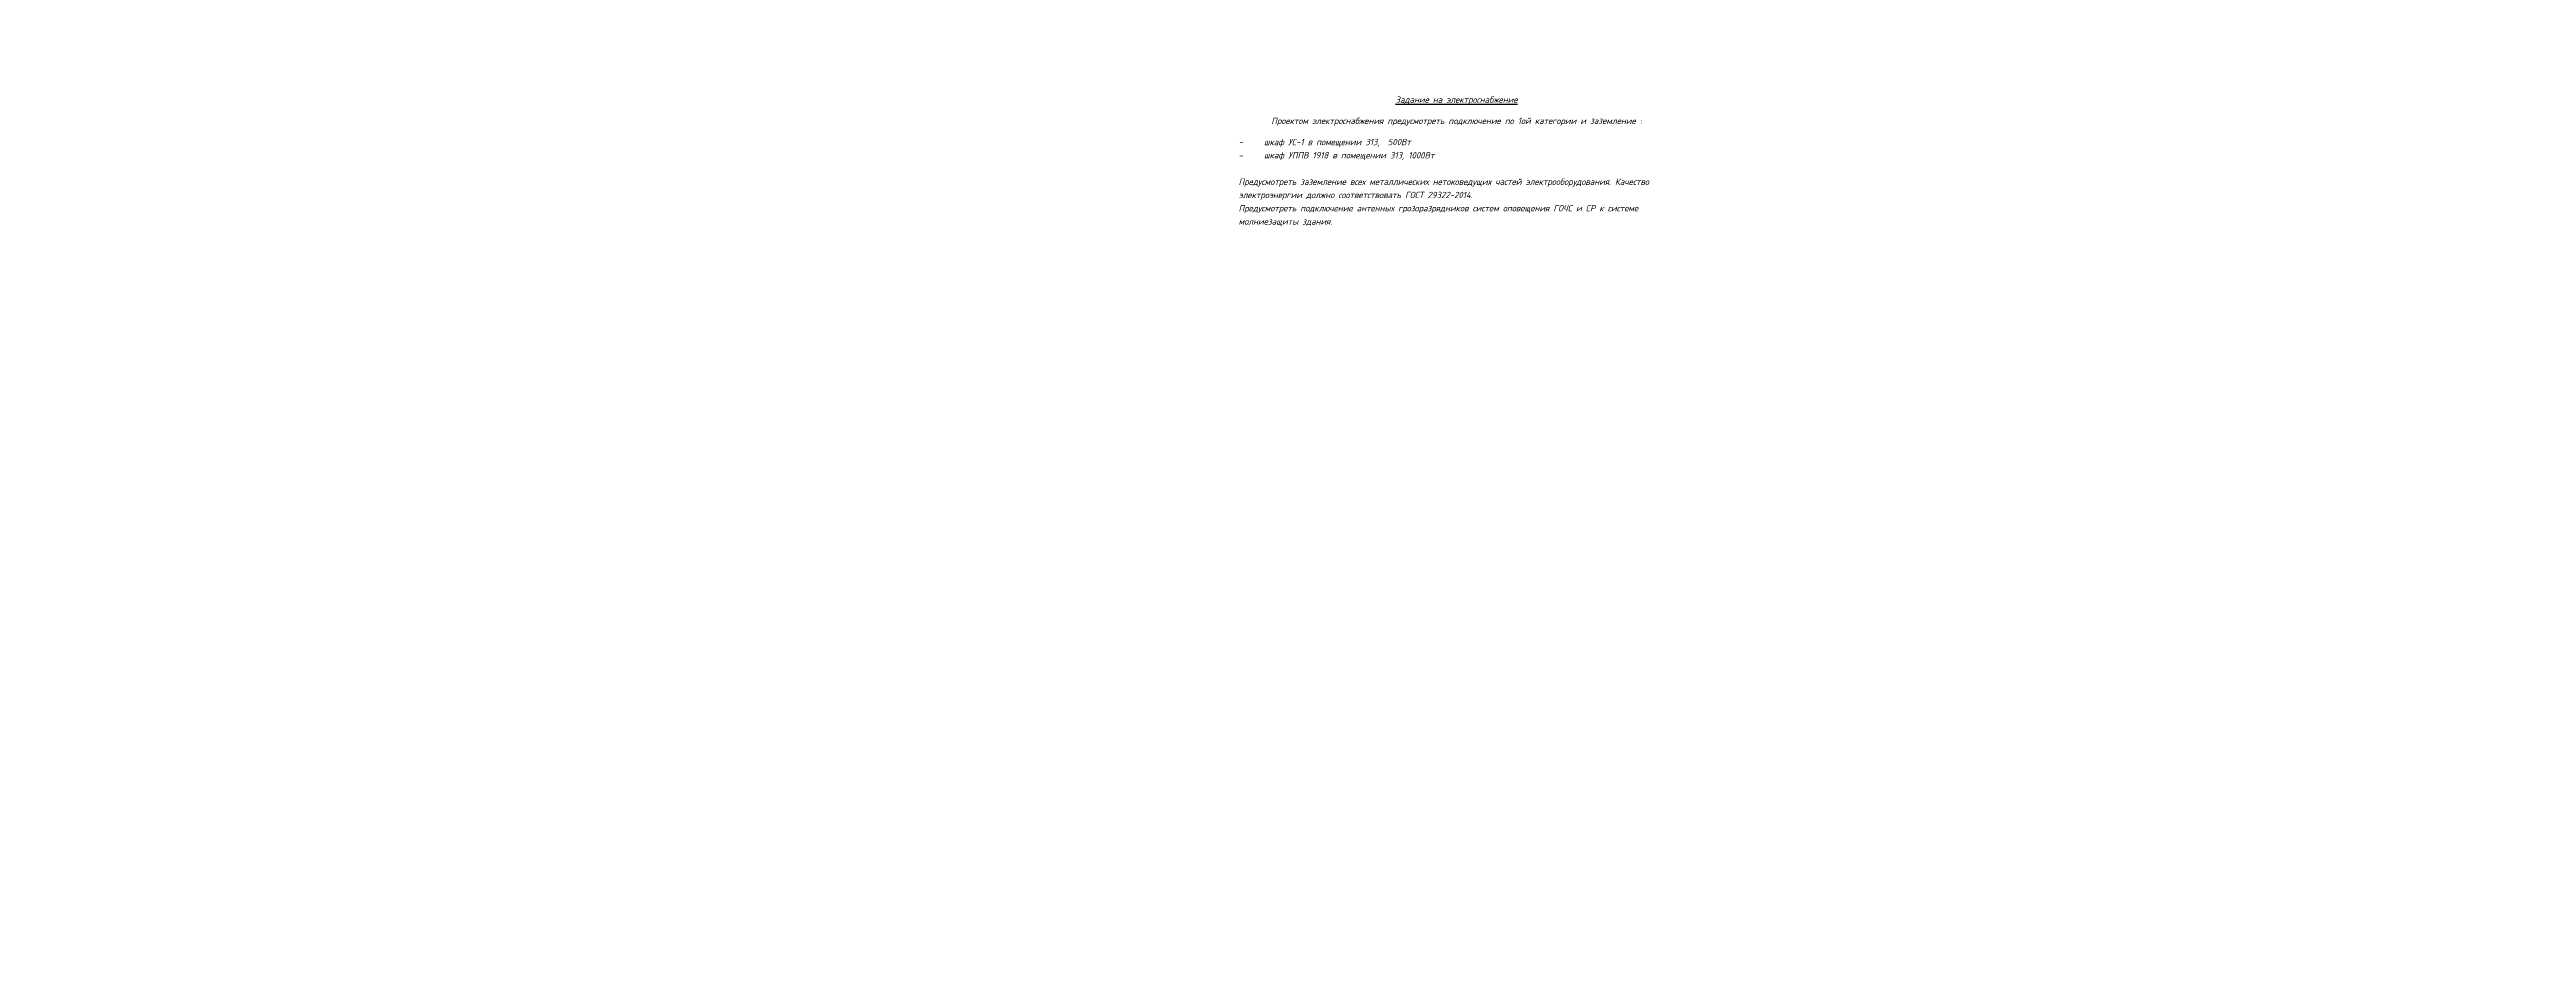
# Model space of a CAD drawing. Extents: x 69141456 to 70100388, y -33501327 to -33101377.
# Drawn here: x 69190259 to 69287712, y -33465963 to -33430276 of the extents above; entities that cross this region are included whole.
import ezdxf
from ezdxf import colors
from ezdxf.entities.mleader import LeaderData, LeaderLine
from ezdxf.math import Vec2, Vec3

# ---------------------------------------------------------------- set-up
doc = ezdxf.new("R2010")
doc.units = 0
doc.header["$LTSCALE"] = 100
doc.layers.add('ODG.T.text', color=7, linetype='Continuous')
doc.layers.add('СС. Текст', color=7, linetype='Continuous')
doc.styles.add('ISOCPEUR', font='isocpeui.ttf', dxfattribs={"height": 250})

msp = doc.modelspace()

# ---------------------------------------------------------------- texts
at = {"layer": 'ODG.T.text', "insert": (69237041.3, -33432123.7), "char_height": 250, "attachment_point": 1, "style": 'ISOCPEUR'}
msp.add_mtext_dynamic_manual_height_columns('\\pxqc;{\\LЗадание на электроснабжение\\P\\pi2,q*;}\\P\\pi0;Проектом электроснабжения предусмотреть подключение по 1ой категории и заземление :\\P\\pqc;\\P\\pr2.3625,sm1.25,qj;-^Iшкаф УС-1 в помещении 313,  500Вт\\P-^Iшкаф УППВ 1918 в помещении 313, 1000Вт\\P\\pr0,s*,qc;\\P\\pq*;Предусмотреть заземление всех металлических нетоковедущих частей электрооборудования. Качество электроэнергии должно соответствовать ГОСТ 29322-2014.\\PПредусмотреть подключение антенных грозоразрядников систем оповещения ГОЧС и СР к системе молниезащиты здания.', width=17149.606, gutter_width=175, heights=[26478.6], dxfattribs=at)

# ---------------------------------------------------------------- leaders
at = {"layer": 'СС. Текст', "lineweight": 0}
ml = msp.add_multileader_mtext('Standard', dxfattribs=at)
ml.set_content('{\\C256;ЗС4.1}', color=7, style='ISOCPEUR')
ml.set_leader_properties(color=256)
ml.build(insert=Vec2(0, 0))
ml.multileader.update_dxf_attribs({"text_left_attachment_type": 6, "text_right_attachment_type": 6, "dogleg_length": 0.1, "arrow_head_size": 0, "scale": 100})
ctx = ml.context
ctx.base_point, ctx.scale, ctx.char_height, ctx.arrow_head_size, ctx.landing_gap_size, ctx.plane_origin = Vec3(69327704.1, -33430576.6), 100, 250, 0, 0, Vec3(69326674.5, -33430995.1)
ctx.left_attachment, ctx.right_attachment, ctx.text_align_type = 6, 6, 1
notes = []
notes.append((ctx, [(1, (1, 1, 0), (69328544.8, -33430576.6), (-1, 0), 10, [(0, [(69328867, -33431126)], 0, [])])]))
ctx.mtext.insert, ctx.mtext.width, ctx.mtext.defined_height, ctx.mtext.alignment, ctx.mtext.flow_direction = Vec3(69328119.5, -33430276.6), 2756.185, 416.7, 2, 5
ml = msp.add_multileader_mtext('Standard', dxfattribs=at)
ml.set_content('ЗС3.3', color=7, style='ISOCPEUR')
ml.set_leader_properties(color=256)
ml.build(insert=Vec2(0, 0))
ml.multileader.update_dxf_attribs({"text_left_attachment_type": 6, "text_right_attachment_type": 6, "dogleg_length": 0.1, "arrow_head_size": 0, "scale": 100})
ctx = ml.context
ctx.base_point, ctx.scale, ctx.char_height, ctx.arrow_head_size, ctx.landing_gap_size, ctx.plane_origin = Vec3(69335505.9, -33437711.5), 100, 250, 0, 0, Vec3(69334398.5, -33438130)
ctx.left_attachment, ctx.right_attachment, ctx.text_align_type = 6, 6, 1
notes.append((ctx, [(0, (1, 1, 0), (69335495.9, -33437711.5), (1, 0), 10, [(0, [(69334624.7, -33436995.2)], 0, [])])]))
ctx.mtext.insert, ctx.mtext.width, ctx.mtext.defined_height, ctx.mtext.alignment, ctx.mtext.flow_direction = Vec3(69335928.5, -33437411.5), 2756.185, 416.7, 2, 5
ml = msp.add_multileader_mtext('Standard', dxfattribs=at)
ml.set_content('ЗС3.1', color=7, style='ISOCPEUR')
ml.set_leader_properties(color=256)
ml.build(insert=Vec2(0, 0))
ml.multileader.update_dxf_attribs({"text_left_attachment_type": 6, "text_right_attachment_type": 6, "dogleg_length": 0.1, "arrow_head_size": 0, "scale": 100})
ctx = ml.context
ctx.base_point, ctx.scale, ctx.char_height, ctx.arrow_head_size, ctx.landing_gap_size, ctx.plane_origin = Vec3(69301114.2, -33437527), 100, 250, 0, 0, Vec3(69300058.8, -33437945.5)
ctx.left_attachment, ctx.right_attachment, ctx.text_align_type = 6, 6, 1
notes.append((ctx, [(1, (1, 1, 0), (69301929.2, -33437527), (-1, 0), 10, [(0, [(69302251.3, -33438076.4)], 0, [])])]))
ctx.mtext.insert, ctx.mtext.width, ctx.mtext.defined_height, ctx.mtext.alignment, ctx.mtext.flow_direction = Vec3(69301516.7, -33437227), 2756.185, 416.7, 2, 5
ml = msp.add_multileader_mtext('Standard', dxfattribs=at)
ml.set_content('ЗС3.2', color=7, style='ISOCPEUR')
ml.set_leader_properties(color=256)
ml.build(insert=Vec2(0, 0))
ml.multileader.update_dxf_attribs({"text_left_attachment_type": 6, "text_right_attachment_type": 6, "dogleg_length": 0.1, "arrow_head_size": 0, "scale": 100})
ctx = ml.context
ctx.base_point, ctx.scale, ctx.char_height, ctx.arrow_head_size, ctx.landing_gap_size, ctx.plane_origin = Vec3(69339425.2, -33437527), 100, 250, 0, 0, Vec3(69338410.3, -33437945.5)
ctx.left_attachment, ctx.right_attachment, ctx.text_align_type = 6, 6, 1
notes.append((ctx, [(1, (1, 1, 0), (69340280.7, -33437527), (-1, 0), 10, [(0, [(69340602.9, -33438076.4)], 0, [])])]))
ctx.mtext.insert, ctx.mtext.width, ctx.mtext.defined_height, ctx.mtext.alignment, ctx.mtext.flow_direction = Vec3(69339848, -33437227), 2756.185, 416.7, 2, 5
ml = msp.add_multileader_mtext('Standard', dxfattribs=at)
ml.set_content('ЗС2.3', color=7, style='ISOCPEUR')
ml.set_leader_properties(color=256)
ml.build(insert=Vec2(0, 0))
ml.multileader.update_dxf_attribs({"text_left_attachment_type": 6, "text_right_attachment_type": 6, "dogleg_length": 0.1, "arrow_head_size": 0, "scale": 100})
ctx = ml.context
ctx.base_point, ctx.scale, ctx.char_height, ctx.arrow_head_size, ctx.landing_gap_size, ctx.plane_origin = Vec3(69302494, -33446771.1), 100, 250, 0, 0, Vec3(69301478.9, -33447189.6)
ctx.left_attachment, ctx.right_attachment, ctx.text_align_type = 6, 6, 1
notes.append((ctx, [(1, (1, 1, 0), (69303349.3, -33446771.1), (-1, 0), 10, [(0, [(69304283.6, -33446543.9)], 0, [])])]))
ctx.mtext.insert, ctx.mtext.width, ctx.mtext.defined_height, ctx.mtext.alignment, ctx.mtext.flow_direction = Vec3(69302916.6, -33446471.1), 2756.185, 416.7, 2, 5
ml = msp.add_multileader_mtext('Standard', dxfattribs=at)
ml.set_content('ЗС2.6', color=7, style='ISOCPEUR')
ml.set_leader_properties(color=256)
ml.build(insert=Vec2(0, 0))
ml.multileader.update_dxf_attribs({"text_left_attachment_type": 6, "text_right_attachment_type": 6, "dogleg_length": 0.1, "arrow_head_size": 0, "scale": 100})
ctx = ml.context
ctx.base_point, ctx.scale, ctx.char_height, ctx.arrow_head_size, ctx.landing_gap_size, ctx.plane_origin = Vec3(69333493.7, -33447273.4), 100, 250, 0, 0, Vec3(69332464.1, -33447691.9)
ctx.left_attachment, ctx.right_attachment, ctx.text_align_type = 6, 6, 1
notes.append((ctx, [(1, (1, 1, 0), (69334334.4, -33447273.4), (-1, 0), 10, [(0, [(69334624.7, -33446397.7)], 0, [])])]))
ctx.mtext.insert, ctx.mtext.width, ctx.mtext.defined_height, ctx.mtext.alignment, ctx.mtext.flow_direction = Vec3(69333909.1, -33446973.4), 2756.185, 416.7, 2, 5
ml = msp.add_multileader_mtext('Standard', dxfattribs=at)
ml.set_content('ЗС2.2', color=7, style='ISOCPEUR')
ml.set_leader_properties(color=256)
ml.build(insert=Vec2(0, 0))
ml.multileader.update_dxf_attribs({"text_left_attachment_type": 6, "text_right_attachment_type": 6, "dogleg_length": 0.1, "arrow_head_size": 0, "scale": 100})
ctx = ml.context
ctx.base_point, ctx.scale, ctx.char_height, ctx.arrow_head_size, ctx.landing_gap_size, ctx.plane_origin = Vec3(69302493.8, -33447425.8), 100, 250, 0, 0, Vec3(69301478.9, -33447844.3)
ctx.left_attachment, ctx.right_attachment, ctx.text_align_type = 6, 6, 1
notes.append((ctx, [(1, (1, 1, 0), (69303349.3, -33447425.8), (-1, 0), 10, [(0, [(69303639.6, -33448151.8)], 0, [])])]))
ctx.mtext.insert, ctx.mtext.width, ctx.mtext.defined_height, ctx.mtext.alignment, ctx.mtext.flow_direction = Vec3(69302916.5, -33447125.8), 2756.185, 416.7, 2, 5
ml = msp.add_multileader_mtext('Standard', dxfattribs=at)
ml.set_content('ЗС2.5', color=7, style='ISOCPEUR')
ml.set_leader_properties(color=256)
ml.build(insert=Vec2(0, 0))
ml.multileader.update_dxf_attribs({"text_left_attachment_type": 6, "text_right_attachment_type": 6, "dogleg_length": 0.1, "arrow_head_size": 0, "scale": 100})
ctx = ml.context
ctx.base_point, ctx.scale, ctx.char_height, ctx.arrow_head_size, ctx.landing_gap_size, ctx.plane_origin = Vec3(69347900.8, -33447602.3), 100, 250, 0, 0, Vec3(69346884.2, -33448020.8)
ctx.left_attachment, ctx.right_attachment, ctx.text_align_type = 6, 6, 1
notes.append((ctx, [(1, (1, 1, 0), (69348754.6, -33447602.3), (-1, 0), 10, [(0, [(69349076.7, -33448151.7)], 0, [])])]))
ctx.mtext.insert, ctx.mtext.width, ctx.mtext.defined_height, ctx.mtext.alignment, ctx.mtext.flow_direction = Vec3(69348322.7, -33447302.3), 2756.185, 416.7, 2, 5
ml = msp.add_multileader_mtext('Standard', dxfattribs=at)
ml.set_content('ЗС2.1', color=7, style='ISOCPEUR')
ml.set_leader_properties(color=256)
ml.build(insert=Vec2(0, 0))
ml.multileader.update_dxf_attribs({"text_left_attachment_type": 6, "text_right_attachment_type": 6, "dogleg_length": 0.1, "arrow_head_size": 0, "scale": 100})
ctx = ml.context
ctx.base_point, ctx.scale, ctx.char_height, ctx.arrow_head_size, ctx.landing_gap_size, ctx.plane_origin = Vec3(69303148, -33449554.9), 100, 250, 0, 0, Vec3(69302092.6, -33449973.4)
ctx.left_attachment, ctx.right_attachment, ctx.text_align_type = 6, 6, 1
notes.append((ctx, [(1, (1, 1, 0), (69303962.9, -33449554.9), (-1, 0), 10, [(0, [(69304285.1, -33450104.3)], 0, [])])]))
ctx.mtext.insert, ctx.mtext.width, ctx.mtext.defined_height, ctx.mtext.alignment, ctx.mtext.flow_direction = Vec3(69303550.5, -33449254.9), 2756.185, 416.7, 2, 5
ml = msp.add_multileader_mtext('Standard', dxfattribs=at)
ml.set_content('ЗС2.4', color=7, style='ISOCPEUR')
ml.set_leader_properties(color=256)
ml.build(insert=Vec2(0, 0))
ml.multileader.update_dxf_attribs({"text_left_attachment_type": 6, "text_right_attachment_type": 6, "dogleg_length": 0.1, "arrow_head_size": 0, "scale": 100})
ctx = ml.context
ctx.base_point, ctx.scale, ctx.char_height, ctx.arrow_head_size, ctx.landing_gap_size, ctx.plane_origin = Vec3(69333458.3, -33449554.9), 100, 250, 0, 0, Vec3(69332433.7, -33449973.4)
ctx.left_attachment, ctx.right_attachment, ctx.text_align_type = 6, 6, 1
notes.append((ctx, [(1, (1, 1, 0), (69334304, -33449554.9), (-1, 0), 10, [(0, [(69334626.2, -33450104.3)], 0, [])])]))
ctx.mtext.insert, ctx.mtext.width, ctx.mtext.defined_height, ctx.mtext.alignment, ctx.mtext.flow_direction = Vec3(69333876.1, -33449254.9), 2756.185, 416.7, 2, 5
ml = msp.add_multileader_mtext('Standard', dxfattribs=at)
ml.set_content('{\\C256;ЛЧ1.1}', color=7, style='ISOCPEUR')
ml.set_leader_properties(color=256)
ml.build(insert=Vec2(0, 0))
ml.multileader.update_dxf_attribs({"text_left_attachment_type": 6, "text_right_attachment_type": 6, "dogleg_length": 0.1, "arrow_head_size": 0, "scale": 100})
ctx = ml.context
ctx.base_point, ctx.scale, ctx.char_height, ctx.arrow_head_size, ctx.landing_gap_size, ctx.plane_origin = Vec3(69300804.5, -33452939.9), 100, 250, 0, 0, Vec3(69298979.6, -33453423.2)
ctx.left_attachment, ctx.right_attachment, ctx.text_align_type = 6, 6, 1
notes.append((ctx, [(1, (1, 1, 0), (69301609.7, -33452939.9), (-1, 0), 10, [(0, [(69302568.6, -33451942.1)], 0, [])])]))
ctx.mtext.insert, ctx.mtext.width, ctx.mtext.defined_height, ctx.mtext.alignment, ctx.mtext.flow_direction = Vec3(69301202.1, -33452639.9), 1210.419, 370.7, 2, 5
ml = msp.add_multileader_mtext('Standard', dxfattribs=at)
ml.set_content('ЗС1.3', color=7, style='ISOCPEUR')
ml.set_leader_properties(color=256)
ml.build(insert=Vec2(0, 0))
ml.multileader.update_dxf_attribs({"text_left_attachment_type": 6, "text_right_attachment_type": 6, "dogleg_length": 0.1, "arrow_head_size": 0, "scale": 100})
ctx = ml.context
ctx.base_point, ctx.scale, ctx.char_height, ctx.arrow_head_size, ctx.landing_gap_size, ctx.plane_origin = Vec3(69320525.9, -33456090.9), 100, 250, 0, 0, Vec3(69319458.9, -33456509.4)
ctx.left_attachment, ctx.right_attachment, ctx.text_align_type = 6, 6, 1
notes.append((ctx, [(1, (1, 1, 0), (69321329.3, -33456090.9), (-1, 0), 10, [(0, [(69322029.1, -33456854.1)], 0, [])])]))
ctx.mtext.insert, ctx.mtext.width, ctx.mtext.defined_height, ctx.mtext.alignment, ctx.mtext.flow_direction = Vec3(69320922.6, -33455790.9), 2756.185, 416.7, 2, 5
ml = msp.add_multileader_mtext('Standard', dxfattribs=at)
ml.set_content('ЗС1.4', color=7, style='ISOCPEUR')
ml.set_leader_properties(color=256)
ml.build(insert=Vec2(0, 0))
ml.multileader.update_dxf_attribs({"text_left_attachment_type": 6, "text_right_attachment_type": 6, "dogleg_length": 0.1, "arrow_head_size": 0, "scale": 100})
ctx = ml.context
ctx.base_point, ctx.scale, ctx.char_height, ctx.arrow_head_size, ctx.landing_gap_size, ctx.plane_origin = Vec3(69322090.5, -33456090.9), 100, 250, 0, 0, Vec3(69321014.1, -33456509.4)
ctx.left_attachment, ctx.right_attachment, ctx.text_align_type = 6, 6, 1
notes.append((ctx, [(1, (1, 1, 0), (69322884.4, -33456090.9), (-1, 0), 10, [(0, [(69323584.3, -33456854.1)], 0, [])])]))
ctx.mtext.insert, ctx.mtext.width, ctx.mtext.defined_height, ctx.mtext.alignment, ctx.mtext.flow_direction = Vec3(69322482.5, -33455790.9), 2756.185, 416.7, 2, 5
ml = msp.add_multileader_mtext('Standard', dxfattribs=at)
ml.set_content('ЗС1.2', color=7, style='ISOCPEUR')
ml.set_leader_properties(color=256)
ml.build(insert=Vec2(0, 0))
ml.multileader.update_dxf_attribs({"text_left_attachment_type": 6, "text_right_attachment_type": 6, "dogleg_length": 0.1, "arrow_head_size": 0, "scale": 100})
ctx = ml.context
ctx.base_point, ctx.scale, ctx.char_height, ctx.arrow_head_size, ctx.landing_gap_size, ctx.plane_origin = Vec3(69320525.7, -33458851.9), 100, 250, 0, 0, Vec3(69319458.9, -33459270.4)
ctx.left_attachment, ctx.right_attachment, ctx.text_align_type = 6, 6, 1
notes.append((ctx, [(1, (1, 1, 0), (69321329.3, -33458851.9), (-1, 0), 10, [(0, [(69322553.3, -33458405.5)], 0, [])])]))
ctx.mtext.insert, ctx.mtext.width, ctx.mtext.defined_height, ctx.mtext.alignment, ctx.mtext.flow_direction = Vec3(69320922.5, -33458551.9), 2756.185, 416.7, 2, 5
ml = msp.add_multileader_mtext('Standard', dxfattribs=at)
ml.set_content('{\\C256;ЛЧ1.2}', color=7, style='ISOCPEUR')
ml.set_leader_properties(color=256)
ml.build(insert=Vec2(0, 0))
ml.multileader.update_dxf_attribs({"text_left_attachment_type": 6, "text_right_attachment_type": 6, "dogleg_length": 0.1, "arrow_head_size": 0, "scale": 100})
ctx = ml.context
ctx.base_point, ctx.scale, ctx.char_height, ctx.arrow_head_size, ctx.landing_gap_size, ctx.plane_origin = Vec3(69300138.5, -33461837.4), 100, 250, 0, 0, Vec3(69298354.2, -33462320.8)
ctx.left_attachment, ctx.right_attachment, ctx.text_align_type = 6, 6, 1
notes.append((ctx, [(1, (1, 1, 0), (69300984.3, -33461837.4), (-1, 0), 10, [(0, [(69301943.2, -33460839.7)], 0, [])])]))
ctx.mtext.insert, ctx.mtext.width, ctx.mtext.defined_height, ctx.mtext.alignment, ctx.mtext.flow_direction = Vec3(69300556.4, -33461537.4), 1210.419, 370.7, 2, 5
ml = msp.add_multileader_mtext('Standard', dxfattribs=at)
ml.set_content('{\\C256;ЛЧ1.3}', color=7, style='ISOCPEUR')
ml.set_leader_properties(color=256)
ml.build(insert=Vec2(0, 0))
ml.multileader.update_dxf_attribs({"text_left_attachment_type": 6, "text_right_attachment_type": 6, "dogleg_length": 0.1, "arrow_head_size": 0, "scale": 100})
ctx = ml.context
ctx.base_point, ctx.scale, ctx.char_height, ctx.arrow_head_size, ctx.landing_gap_size, ctx.plane_origin = Vec3(69303004.7, -33461837.4), 100, 250, 0, 0, Vec3(69301220.2, -33462320.8)
ctx.left_attachment, ctx.right_attachment, ctx.text_align_type = 6, 6, 1
notes.append((ctx, [(1, (1, 1, 0), (69303850.3, -33461837.4), (-1, 0), 10, [(0, [(69304696.5, -33460839.7)], 0, [])])]))
ctx.mtext.insert, ctx.mtext.width, ctx.mtext.defined_height, ctx.mtext.alignment, ctx.mtext.flow_direction = Vec3(69303422.5, -33461537.4), 1210.419, 370.7, 2, 5
ml = msp.add_multileader_mtext('Standard', dxfattribs=at)
ml.set_content('ЗС1.1', color=7, style='ISOCPEUR')
ml.set_leader_properties(color=256)
ml.build(insert=Vec2(0, 0))
ml.multileader.update_dxf_attribs({"text_left_attachment_type": 6, "text_right_attachment_type": 6, "dogleg_length": 0.1, "arrow_head_size": 0, "scale": 100})
ctx = ml.context
ctx.base_point, ctx.scale, ctx.char_height, ctx.arrow_head_size, ctx.landing_gap_size, ctx.plane_origin = Vec3(69317434.9, -33465935.3), 100, 250, 0, 0, Vec3(69316327.6, -33466353.8)
ctx.left_attachment, ctx.right_attachment, ctx.text_align_type = 6, 6, 1
notes.append((ctx, [(1, (1, 1, 0), (69318198, -33465935.3), (-1, 0), 10, [(0, [(69318629.4, -33465488.9)], 0, [])])]))
ctx.mtext.insert, ctx.mtext.width, ctx.mtext.defined_height, ctx.mtext.alignment, ctx.mtext.flow_direction = Vec3(69317811.4, -33465635.3), 2756.185, 416.7, 2, 5
for ctx, leaders in notes:
    for number, flags, end, landing, length, lines in leaders:
        leader = LeaderData()
        leader.index, (leader.has_last_leader_line, leader.has_dogleg_vector, leader.attachment_direction) = number, flags
        leader.last_leader_point, leader.dogleg_vector, leader.dogleg_length = Vec3(end), Vec3(landing), length
        for number, points, colour, breaks in lines:
            line = LeaderLine()
            line.index, line.vertices, line.color, line.breaks = number, Vec3.list(points), colors.encode_raw_color(colour), breaks
            leader.lines.append(line)
        ctx.leaders.append(leader)

doc.saveas('drawing.dxf')
